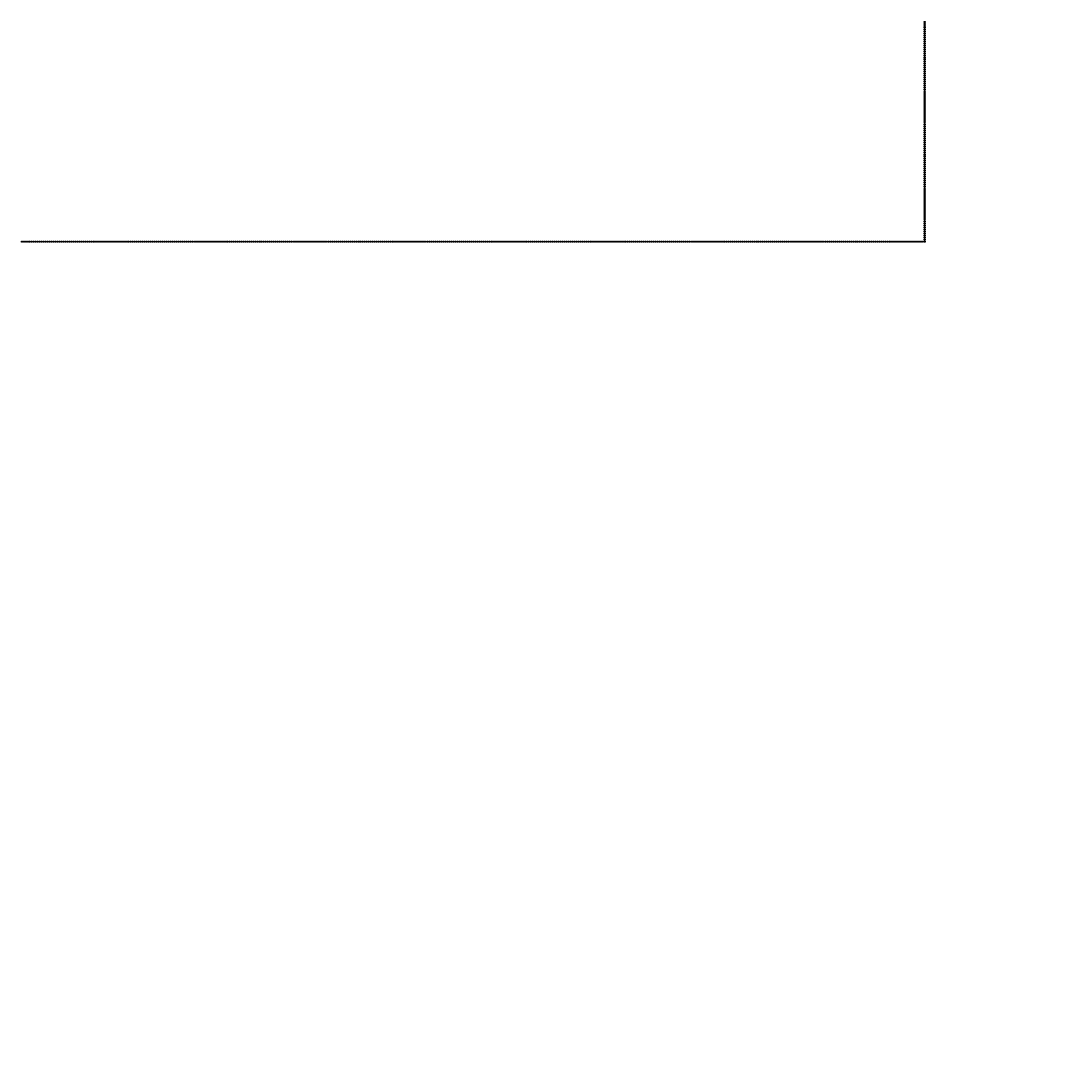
# Model space of a CAD drawing. Header units: inches. Extents: x 734146 to 834146, y 204695 to 304695.
# Drawn here: x 745616 to 748783, y 252955 to 256084 of the extents above; entities that cross this region are included whole.
import ezdxf

# ---------------------------------------------------------------- set-up
doc = ezdxf.new("R2010")
doc.units = ezdxf.units.IN
doc.header["$MEASUREMENT"] = 0

msp = doc.modelspace()

# ---------------------------------------------------------------- linework, layer by layer
for points in [[(748356.8, 256082.1), (748356.8, 256079.1), (748353.8, 256079.1), (748353.8, 256082.1)], [(748356.8, 256076.1), (748356.8, 256073.1), (748353.8, 256073.1), (748353.8, 256076.1)], [(748356.8, 256070.1), (748356.8, 256067.1), (748353.8, 256067.1), (748353.8, 256070.1)], [(748356.8, 256064.1), (748356.8, 256061.1), (748353.8, 256061.1), (748353.8, 256064.1)], [(748356.8, 256058.1), (748356.8, 256055.1), (748353.8, 256055.1), (748353.8, 256058.1)], [(748356.8, 256052.1), (748356.8, 256049.1), (748353.8, 256049.1), (748353.8, 256052.1)], [(748356.8, 256046.1), (748356.8, 256043.1), (748353.8, 256043.1), (748353.8, 256046.1)], [(748356.8, 256040.1), (748356.8, 256037.1), (748353.8, 256037.1), (748353.8, 256040.1)], [(748356.8, 256034.1), (748356.8, 256031.1), (748353.8, 256031.1), (748353.8, 256034.1)], [(748356.8, 256028.1), (748356.8, 256025.1), (748353.8, 256025.1), (748353.8, 256028.1)], [(748356.8, 256022.1), (748356.8, 256019.1), (748353.8, 256019.1), (748353.8, 256022.1)], [(748356.8, 256016.1), (748356.8, 256013.1), (748353.8, 256013.1), (748353.8, 256016.1)], [(748356.8, 256010.1), (748356.8, 256007.1), (748353.8, 256007.1), (748353.8, 256010.1)], [(748356.8, 256004.1), (748356.8, 256001.1), (748353.8, 256001.1), (748353.8, 256004.1)], [(748356.8, 255998.1), (748356.8, 255995.1), (748353.8, 255995.1), (748353.8, 255998.1)], [(748356.8, 255992.1), (748356.8, 255989.1), (748353.8, 255989.1), (748353.8, 255992.1)], [(748356.8, 255986.1), (748356.8, 255983.1), (748353.8, 255983.1), (748353.8, 255986.1)], [(748356.8, 255980.1), (748356.8, 255977.1), (748353.8, 255977.1), (748353.8, 255980.1)], [(748356.8, 255974.1), (748356.8, 255971.1), (748353.8, 255971.1), (748353.8, 255974.1)], [(748356.8, 255968.1), (748356.8, 255965.1), (748353.8, 255965.1), (748353.8, 255968.1)], [(748356.8, 255962.1), (748356.8, 255959.1), (748353.8, 255959.1), (748353.8, 255962.1)], [(748356.8, 255956.1), (748356.8, 255953.1), (748353.8, 255953.1), (748353.8, 255956.1)], [(748356.8, 255950.1), (748356.8, 255947.1), (748353.8, 255947.1), (748353.8, 255950.1)], [(748356.8, 255944.1), (748356.8, 255941.1), (748353.8, 255941.1), (748353.8, 255944.1)], [(748356.8, 255938.1), (748356.8, 255935.1), (748353.8, 255935.1), (748353.8, 255938.1)], [(748356.8, 255932.1), (748356.8, 255929.1), (748353.8, 255929.1), (748353.8, 255932.1)], [(748356.8, 255926.1), (748356.8, 255923.1), (748353.8, 255923.1), (748353.8, 255926.1)], [(748356.8, 255920.1), (748356.8, 255917.1), (748353.8, 255917.1), (748353.8, 255920.1)], [(748356.8, 255914.1), (748356.8, 255911.1), (748353.8, 255911.1), (748353.8, 255914.1)], [(748356.8, 255908.1), (748356.8, 255905.1), (748353.8, 255905.1), (748353.8, 255908.1)], [(748356.8, 255902.1), (748356.8, 255899.1), (748353.8, 255899.1), (748353.8, 255902.1)], [(748356.8, 255896.1), (748356.8, 255893.1), (748353.8, 255893.1), (748353.8, 255896.1)], [(748356.8, 255890.1), (748356.8, 255887.1), (748353.8, 255887.1), (748353.8, 255890.1)], [(748356.8, 255884.1), (748356.8, 255881.1), (748353.8, 255881.1), (748353.8, 255884.1)], [(748356.8, 255878.1), (748356.8, 255875.1), (748353.8, 255875.1), (748353.8, 255878.1)], [(748356.8, 255872.1), (748356.8, 255869.1), (748353.8, 255869.1), (748353.8, 255872.1)], [(748356.8, 255866.1), (748356.8, 255863.1), (748353.8, 255863.1), (748353.8, 255866.1)], [(748356.8, 255860.1), (748356.8, 255857.1), (748353.8, 255857.1), (748353.8, 255860.1)], [(748356.8, 255854.1), (748356.8, 255851.1), (748353.8, 255851.1), (748353.8, 255854.1)], [(748356.8, 255848.1), (748356.8, 255845.1), (748353.8, 255845.1), (748353.8, 255848.1)], [(748356.8, 255842.1), (748356.8, 255839.1), (748353.8, 255839.1), (748353.8, 255842.1)], [(748356.8, 255836.1), (748356.8, 255833.1), (748353.8, 255833.1), (748353.8, 255836.1)], [(748356.8, 255830.1), (748356.8, 255827.1), (748353.8, 255827.1), (748353.8, 255830.1)], [(748356.8, 255824.1), (748356.8, 255821.1), (748353.8, 255821.1), (748353.8, 255824.1)], [(748356.8, 255818.1), (748356.8, 255815.1), (748353.8, 255815.1), (748353.8, 255818.1)], [(748356.8, 255812.1), (748356.8, 255809.1), (748353.8, 255809.1), (748353.8, 255812.1)], [(748356.8, 255806.1), (748356.8, 255803.1), (748353.8, 255803.1), (748353.8, 255806.1)], [(748356.8, 255800.1), (748356.8, 255797.1), (748353.8, 255797.1), (748353.8, 255800.1)], [(748356.8, 255794.1), (748356.8, 255791.1), (748353.8, 255791.1), (748353.8, 255794.1)], [(748356.8, 255788.1), (748356.8, 255785.1), (748353.8, 255785.1), (748353.8, 255788.1)], [(748356.8, 255782.1), (748356.8, 255779.1), (748353.8, 255779.1), (748353.8, 255782.1)], [(748356.8, 255776.1), (748356.8, 255773.1), (748353.8, 255773.1), (748353.8, 255776.1)], [(748356.8, 255770.1), (748356.8, 255767.1), (748353.8, 255767.1), (748353.8, 255770.1)], [(748356.8, 255764.1), (748356.8, 255761.1), (748353.8, 255761.1), (748353.8, 255764.1)], [(748356.8, 255758.1), (748356.8, 255755.1), (748353.8, 255755.1), (748353.8, 255758.1)], [(748356.8, 255752.1), (748356.8, 255749.1), (748353.8, 255749.1), (748353.8, 255752.1)], [(748356.8, 255746.1), (748356.8, 255743.1), (748353.8, 255743.1), (748353.8, 255746.1)], [(748356.8, 255740.1), (748356.8, 255737.1), (748353.8, 255737.1), (748353.8, 255740.1)], [(748356.8, 255734.1), (748356.8, 255731.1), (748353.8, 255731.1), (748353.8, 255734.1)], [(748356.8, 255728.1), (748356.8, 255725.1), (748353.8, 255725.1), (748353.8, 255728.1)], [(748356.8, 255722.1), (748356.8, 255719.1), (748353.8, 255719.1), (748353.8, 255722.1)], [(748356.8, 255716.1), (748356.8, 255713.1), (748353.8, 255713.1), (748353.8, 255716.1)], [(748356.8, 255710.1), (748356.8, 255707.1), (748353.8, 255707.1), (748353.8, 255710.1)], [(748356.8, 255704.1), (748356.8, 255701.1), (748353.8, 255701.1), (748353.8, 255704.1)], [(748356.8, 255698.1), (748356.8, 255695.1), (748353.8, 255695.1), (748353.8, 255698.1)], [(748356.8, 255692.1), (748356.8, 255689.1), (748353.8, 255689.1), (748353.8, 255692.1)], [(748356.8, 255686.1), (748356.8, 255683.1), (748353.8, 255683.1), (748353.8, 255686.1)], [(748356.8, 255680.1), (748356.8, 255677.1), (748353.8, 255677.1), (748353.8, 255680.1)], [(748356.8, 255674.1), (748356.8, 255671.1), (748353.8, 255671.1), (748353.8, 255674.1)], [(748356.8, 255668.1), (748356.8, 255665.1), (748353.8, 255665.1), (748353.8, 255668.1)], [(748356.8, 255662.1), (748356.8, 255659.1), (748353.8, 255659.1), (748353.8, 255662.1)], [(748356.8, 255656.1), (748356.8, 255653.1), (748353.8, 255653.1), (748353.8, 255656.1)], [(748356.8, 255650.1), (748356.8, 255647.1), (748353.8, 255647.1), (748353.8, 255650.1)], [(748356.8, 255644.1), (748356.8, 255641.1), (748353.8, 255641.1), (748353.8, 255644.1)], [(748356.8, 255638.1), (748356.8, 255635.1), (748353.8, 255635.1), (748353.8, 255638.1)], [(748356.8, 255632.1), (748356.8, 255629.1), (748353.8, 255629.1), (748353.8, 255632.1)], [(748356.8, 255626.1), (748356.8, 255623.1), (748353.8, 255623.1), (748353.8, 255626.1)], [(748356.8, 255620.1), (748356.8, 255617.1), (748353.8, 255617.1), (748353.8, 255620.1)], [(748356.8, 255614.1), (748356.8, 255611.1), (748353.8, 255611.1), (748353.8, 255614.1)], [(748356.8, 255608.1), (748356.8, 255605.1), (748353.8, 255605.1), (748353.8, 255608.1)], [(748356.8, 255602.1), (748356.8, 255599.1), (748353.8, 255599.1), (748353.8, 255602.1)], [(748356.8, 255596.1), (748356.8, 255593.1), (748353.8, 255593.1), (748353.8, 255596.1)], [(748356.8, 255590.1), (748356.8, 255587.1), (748353.8, 255587.1), (748353.8, 255590.1)], [(748356.8, 255584.1), (748356.8, 255581.1), (748353.8, 255581.1), (748353.8, 255584.1)], [(748356.8, 255578.1), (748356.8, 255575.1), (748353.8, 255575.1), (748353.8, 255578.1)], [(748356.8, 255572.1), (748356.8, 255569.1), (748353.8, 255569.1), (748353.8, 255572.1)], [(748356.8, 255566.1), (748356.8, 255563.1), (748353.8, 255563.1), (748353.8, 255566.1)], [(748356.8, 255560.1), (748356.8, 255557.1), (748353.8, 255557.1), (748353.8, 255560.1)], [(748356.8, 255554.1), (748356.8, 255551.1), (748353.8, 255551.1), (748353.8, 255554.1)], [(748356.8, 255548.1), (748356.8, 255545.1), (748353.8, 255545.1), (748353.8, 255548.1)], [(748356.8, 255542.1), (748356.8, 255539.1), (748353.8, 255539.1), (748353.8, 255542.1)], [(748356.8, 255536.1), (748356.8, 255533.1), (748353.8, 255533.1), (748353.8, 255536.1)], [(748356.8, 255530.1), (748356.8, 255527.1), (748353.8, 255527.1), (748353.8, 255530.1)], [(748356.8, 255524.1), (748356.8, 255521.1), (748353.8, 255521.1), (748353.8, 255524.1)], [(748356.8, 255518.1), (748356.8, 255515.1), (748353.8, 255515.1), (748353.8, 255518.1)], [(748356.8, 255512.1), (748356.8, 255509.1), (748353.8, 255509.1), (748353.8, 255512.1)], [(748356.8, 255506.1), (748356.8, 255503.1), (748353.8, 255503.1), (748353.8, 255506.1)], [(748356.8, 255500.1), (748356.8, 255497.1), (748353.8, 255497.1), (748353.8, 255500.1)], [(748356.8, 255494.1), (748356.8, 255491.1), (748353.8, 255491.1), (748353.8, 255494.1)], [(748356.8, 255488.1), (748356.8, 255485.1), (748353.8, 255485.1), (748353.8, 255488.1)], [(748356.8, 255482.1), (748356.8, 255479.1), (748353.8, 255479.1), (748353.8, 255482.1)], [(748356.8, 255476.1), (748356.8, 255473.1), (748353.8, 255473.1), (748353.8, 255476.1)], [(748356.8, 255470.1), (748356.8, 255467.1), (748353.8, 255467.1), (748353.8, 255470.1)], [(748356.8, 255464.1), (748356.8, 255461.1), (748353.8, 255461.1), (748353.8, 255464.1)], [(748356.8, 255458.1), (748356.8, 255455.1), (748353.8, 255455.1), (748353.8, 255458.1)], [(748356.8, 255452.1), (748356.8, 255449.1), (748353.8, 255449.1), (748353.8, 255452.1)], [(748356.8, 255446.1), (748356.8, 255443.1), (748353.8, 255443.1), (748353.8, 255446.1)], [(748356.8, 255440.1), (748356.8, 255437.1), (748353.8, 255437.1), (748353.8, 255440.1)], [(748356.8, 255434.1), (748356.8, 255431.1), (748353.8, 255431.1), (748353.8, 255434.1)], [(745620.8, 255416.1), (745620.8, 255413.1), (745617.8, 255413.1), (745617.8, 255416.1)], [(745626.8, 255416.1), (745626.8, 255413.1), (745623.8, 255413.1), (745623.8, 255416.1)], [(745632.8, 255416.1), (745632.8, 255413.1), (745629.8, 255413.1), (745629.8, 255416.1)], [(745638.8, 255416.1), (745638.8, 255413.1), (745635.8, 255413.1), (745635.8, 255416.1)], [(745644.8, 255416.1), (745644.8, 255413.1), (745641.8, 255413.1), (745641.8, 255416.1)], [(745650.8, 255416.1), (745650.8, 255413.1), (745647.8, 255413.1), (745647.8, 255416.1)], [(745656.8, 255416.1), (745656.8, 255413.1), (745653.8, 255413.1), (745653.8, 255416.1)], [(745662.8, 255416.1), (745662.8, 255413.1), (745659.8, 255413.1), (745659.8, 255416.1)], [(745668.8, 255416.1), (745668.8, 255413.1), (745665.8, 255413.1), (745665.8, 255416.1)], [(745674.8, 255416.1), (745674.8, 255413.1), (745671.8, 255413.1), (745671.8, 255416.1)], [(745680.8, 255416.1), (745680.8, 255413.1), (745677.8, 255413.1), (745677.8, 255416.1)], [(745686.8, 255416.1), (745686.8, 255413.1), (745683.8, 255413.1), (745683.8, 255416.1)], [(745692.8, 255416.1), (745692.8, 255413.1), (745689.8, 255413.1), (745689.8, 255416.1)], [(745698.8, 255416.1), (745698.8, 255413.1), (745695.8, 255413.1), (745695.8, 255416.1)], [(745704.8, 255416.1), (745704.8, 255413.1), (745701.8, 255413.1), (745701.8, 255416.1)], [(745710.8, 255416.1), (745710.8, 255413.1), (745707.8, 255413.1), (745707.8, 255416.1)], [(745716.8, 255416.1), (745716.8, 255413.1), (745713.8, 255413.1), (745713.8, 255416.1)], [(745722.8, 255416.1), (745722.8, 255413.1), (745719.8, 255413.1), (745719.8, 255416.1)], [(745728.8, 255416.1), (745728.8, 255413.1), (745725.8, 255413.1), (745725.8, 255416.1)], [(745734.8, 255416.1), (745734.8, 255413.1), (745731.8, 255413.1), (745731.8, 255416.1)], [(745740.8, 255416.1), (745740.8, 255413.1), (745737.8, 255413.1), (745737.8, 255416.1)], [(745746.8, 255416.1), (745746.8, 255413.1), (745743.8, 255413.1), (745743.8, 255416.1)], [(745752.8, 255416.1), (745752.8, 255413.1), (745749.8, 255413.1), (745749.8, 255416.1)], [(745758.8, 255416.1), (745758.8, 255413.1), (745755.8, 255413.1), (745755.8, 255416.1)], [(745764.8, 255416.1), (745764.8, 255413.1), (745761.8, 255413.1), (745761.8, 255416.1)], [(745770.8, 255416.1), (745770.8, 255413.1), (745767.8, 255413.1), (745767.8, 255416.1)], [(745776.8, 255416.1), (745776.8, 255413.1), (745773.8, 255413.1), (745773.8, 255416.1)], [(745782.8, 255416.1), (745782.8, 255413.1), (745779.8, 255413.1), (745779.8, 255416.1)], [(745788.8, 255416.1), (745788.8, 255413.1), (745785.8, 255413.1), (745785.8, 255416.1)], [(745794.8, 255416.1), (745794.8, 255413.1), (745791.8, 255413.1), (745791.8, 255416.1)], [(745800.8, 255416.1), (745800.8, 255413.1), (745797.8, 255413.1), (745797.8, 255416.1)], [(745806.8, 255416.1), (745806.8, 255413.1), (745803.8, 255413.1), (745803.8, 255416.1)], [(745812.8, 255416.1), (745812.8, 255413.1), (745809.8, 255413.1), (745809.8, 255416.1)], [(745818.8, 255416.1), (745818.8, 255413.1), (745815.8, 255413.1), (745815.8, 255416.1)], [(745824.8, 255416.1), (745824.8, 255413.1), (745821.8, 255413.1), (745821.8, 255416.1)], [(745830.8, 255416.1), (745830.8, 255413.1), (745827.8, 255413.1), (745827.8, 255416.1)], [(745836.8, 255416.1), (745836.8, 255413.1), (745833.8, 255413.1), (745833.8, 255416.1)], [(745842.8, 255416.1), (745842.8, 255413.1), (745839.8, 255413.1), (745839.8, 255416.1)], [(745848.8, 255416.1), (745848.8, 255413.1), (745845.8, 255413.1), (745845.8, 255416.1)], [(745854.8, 255416.1), (745854.8, 255413.1), (745851.8, 255413.1), (745851.8, 255416.1)], [(745860.8, 255416.1), (745860.8, 255413.1), (745857.8, 255413.1), (745857.8, 255416.1)], [(745866.8, 255416.1), (745866.8, 255413.1), (745863.8, 255413.1), (745863.8, 255416.1)], [(745872.8, 255416.1), (745872.8, 255413.1), (745869.8, 255413.1), (745869.8, 255416.1)], [(745878.8, 255416.1), (745878.8, 255413.1), (745875.8, 255413.1), (745875.8, 255416.1)], [(745884.8, 255416.1), (745884.8, 255413.1), (745881.8, 255413.1), (745881.8, 255416.1)], [(745890.8, 255416.1), (745890.8, 255413.1), (745887.8, 255413.1), (745887.8, 255416.1)], [(745896.8, 255416.1), (745896.8, 255413.1), (745893.8, 255413.1), (745893.8, 255416.1)], [(745902.8, 255416.1), (745902.8, 255413.1), (745899.8, 255413.1), (745899.8, 255416.1)], [(745908.8, 255416.1), (745908.8, 255413.1), (745905.8, 255413.1), (745905.8, 255416.1)], [(745914.8, 255416.1), (745914.8, 255413.1), (745911.8, 255413.1), (745911.8, 255416.1)], [(745920.8, 255416.1), (745920.8, 255413.1), (745917.8, 255413.1), (745917.8, 255416.1)], [(745926.8, 255416.1), (745926.8, 255413.1), (745923.8, 255413.1), (745923.8, 255416.1)], [(745932.8, 255416.1), (745932.8, 255413.1), (745929.8, 255413.1), (745929.8, 255416.1)], [(745938.8, 255416.1), (745938.8, 255413.1), (745935.8, 255413.1), (745935.8, 255416.1)], [(745944.8, 255416.1), (745944.8, 255413.1), (745941.8, 255413.1), (745941.8, 255416.1)], [(745950.8, 255416.1), (745950.8, 255413.1), (745947.8, 255413.1), (745947.8, 255416.1)], [(745956.8, 255416.1), (745956.8, 255413.1), (745953.8, 255413.1), (745953.8, 255416.1)], [(745962.8, 255416.1), (745962.8, 255413.1), (745959.8, 255413.1), (745959.8, 255416.1)], [(745968.8, 255416.1), (745968.8, 255413.1), (745965.8, 255413.1), (745965.8, 255416.1)], [(745974.8, 255416.1), (745974.8, 255413.1), (745971.8, 255413.1), (745971.8, 255416.1)], [(745980.8, 255416.1), (745980.8, 255413.1), (745977.8, 255413.1), (745977.8, 255416.1)], [(745986.8, 255416.1), (745986.8, 255413.1), (745983.8, 255413.1), (745983.8, 255416.1)], [(745992.8, 255416.1), (745992.8, 255413.1), (745989.8, 255413.1), (745989.8, 255416.1)], [(745998.8, 255416.1), (745998.8, 255413.1), (745995.8, 255413.1), (745995.8, 255416.1)], [(746004.8, 255416.1), (746004.8, 255413.1), (746001.8, 255413.1), (746001.8, 255416.1)], [(746010.8, 255416.1), (746010.8, 255413.1), (746007.8, 255413.1), (746007.8, 255416.1)], [(746016.8, 255416.1), (746016.8, 255413.1), (746013.8, 255413.1), (746013.8, 255416.1)], [(746022.8, 255416.1), (746022.8, 255413.1), (746019.8, 255413.1), (746019.8, 255416.1)], [(746028.8, 255416.1), (746028.8, 255413.1), (746025.8, 255413.1), (746025.8, 255416.1)], [(746034.8, 255416.1), (746034.8, 255413.1), (746031.8, 255413.1), (746031.8, 255416.1)], [(746040.8, 255416.1), (746040.8, 255413.1), (746037.8, 255413.1), (746037.8, 255416.1)], [(746046.8, 255416.1), (746046.8, 255413.1), (746043.8, 255413.1), (746043.8, 255416.1)], [(746052.8, 255416.1), (746052.8, 255413.1), (746049.8, 255413.1), (746049.8, 255416.1)], [(746058.8, 255416.1), (746058.8, 255413.1), (746055.8, 255413.1), (746055.8, 255416.1)], [(746064.8, 255416.1), (746064.8, 255413.1), (746061.8, 255413.1), (746061.8, 255416.1)], [(746070.8, 255416.1), (746070.8, 255413.1), (746067.8, 255413.1), (746067.8, 255416.1)], [(746076.8, 255416.1), (746076.8, 255413.1), (746073.8, 255413.1), (746073.8, 255416.1)], [(746082.8, 255416.1), (746082.8, 255413.1), (746079.8, 255413.1), (746079.8, 255416.1)], [(746088.8, 255416.1), (746088.8, 255413.1), (746085.8, 255413.1), (746085.8, 255416.1)], [(746094.8, 255416.1), (746094.8, 255413.1), (746091.8, 255413.1), (746091.8, 255416.1)], [(746100.8, 255416.1), (746100.8, 255413.1), (746097.8, 255413.1), (746097.8, 255416.1)], [(746106.8, 255416.1), (746106.8, 255413.1), (746103.8, 255413.1), (746103.8, 255416.1)], [(746112.8, 255416.1), (746112.8, 255413.1), (746109.8, 255413.1), (746109.8, 255416.1)], [(746118.8, 255416.1), (746118.8, 255413.1), (746115.8, 255413.1), (746115.8, 255416.1)], [(746124.8, 255416.1), (746124.8, 255413.1), (746121.8, 255413.1), (746121.8, 255416.1)], [(746130.8, 255416.1), (746130.8, 255413.1), (746127.8, 255413.1), (746127.8, 255416.1)], [(746136.8, 255416.1), (746136.8, 255413.1), (746133.8, 255413.1), (746133.8, 255416.1)], [(746142.8, 255416.1), (746142.8, 255413.1), (746139.8, 255413.1), (746139.8, 255416.1)], [(746148.8, 255416.1), (746148.8, 255413.1), (746145.8, 255413.1), (746145.8, 255416.1)], [(746154.8, 255416.1), (746154.8, 255413.1), (746151.8, 255413.1), (746151.8, 255416.1)], [(746160.8, 255416.1), (746160.8, 255413.1), (746157.8, 255413.1), (746157.8, 255416.1)], [(746166.8, 255416.1), (746166.8, 255413.1), (746163.8, 255413.1), (746163.8, 255416.1)], [(746172.8, 255416.1), (746172.8, 255413.1), (746169.8, 255413.1), (746169.8, 255416.1)], [(746178.8, 255416.1), (746178.8, 255413.1), (746175.8, 255413.1), (746175.8, 255416.1)], [(746184.8, 255416.1), (746184.8, 255413.1), (746181.8, 255413.1), (746181.8, 255416.1)], [(746190.8, 255416.1), (746190.8, 255413.1), (746187.8, 255413.1), (746187.8, 255416.1)], [(746196.8, 255416.1), (746196.8, 255413.1), (746193.8, 255413.1), (746193.8, 255416.1)], [(746202.8, 255416.1), (746202.8, 255413.1), (746199.8, 255413.1), (746199.8, 255416.1)], [(746208.8, 255416.1), (746208.8, 255413.1), (746205.8, 255413.1), (746205.8, 255416.1)], [(746214.8, 255416.1), (746214.8, 255413.1), (746211.8, 255413.1), (746211.8, 255416.1)], [(746220.8, 255416.1), (746220.8, 255413.1), (746217.8, 255413.1), (746217.8, 255416.1)], [(746226.8, 255416.1), (746226.8, 255413.1), (746223.8, 255413.1), (746223.8, 255416.1)], [(746232.8, 255416.1), (746232.8, 255413.1), (746229.8, 255413.1), (746229.8, 255416.1)], [(746238.8, 255416.1), (746238.8, 255413.1), (746235.8, 255413.1), (746235.8, 255416.1)], [(746244.8, 255416.1), (746244.8, 255413.1), (746241.8, 255413.1), (746241.8, 255416.1)], [(746250.8, 255416.1), (746250.8, 255413.1), (746247.8, 255413.1), (746247.8, 255416.1)], [(746256.8, 255416.1), (746256.8, 255413.1), (746253.8, 255413.1), (746253.8, 255416.1)], [(746262.8, 255416.1), (746262.8, 255413.1), (746259.8, 255413.1), (746259.8, 255416.1)], [(746268.8, 255416.1), (746268.8, 255413.1), (746265.8, 255413.1), (746265.8, 255416.1)], [(746274.8, 255416.1), (746274.8, 255413.1), (746271.8, 255413.1), (746271.8, 255416.1)], [(746280.8, 255416.1), (746280.8, 255413.1), (746277.8, 255413.1), (746277.8, 255416.1)], [(746286.8, 255416.1), (746286.8, 255413.1), (746283.8, 255413.1), (746283.8, 255416.1)], [(746292.8, 255416.1), (746292.8, 255413.1), (746289.8, 255413.1), (746289.8, 255416.1)], [(746298.8, 255416.1), (746298.8, 255413.1), (746295.8, 255413.1), (746295.8, 255416.1)], [(746304.8, 255416.1), (746304.8, 255413.1), (746301.8, 255413.1), (746301.8, 255416.1)], [(746310.8, 255416.1), (746310.8, 255413.1), (746307.8, 255413.1), (746307.8, 255416.1)], [(746316.8, 255416.1), (746316.8, 255413.1), (746313.8, 255413.1), (746313.8, 255416.1)], [(746322.8, 255416.1), (746322.8, 255413.1), (746319.8, 255413.1), (746319.8, 255416.1)], [(746328.8, 255416.1), (746328.8, 255413.1), (746325.8, 255413.1), (746325.8, 255416.1)], [(746334.8, 255416.1), (746334.8, 255413.1), (746331.8, 255413.1), (746331.8, 255416.1)], [(746340.8, 255416.1), (746340.8, 255413.1), (746337.8, 255413.1), (746337.8, 255416.1)], [(746346.8, 255416.1), (746346.8, 255413.1), (746343.8, 255413.1), (746343.8, 255416.1)], [(746352.8, 255416.1), (746352.8, 255413.1), (746349.8, 255413.1), (746349.8, 255416.1)], [(746358.8, 255416.1), (746358.8, 255413.1), (746355.8, 255413.1), (746355.8, 255416.1)], [(746364.8, 255416.1), (746364.8, 255413.1), (746361.8, 255413.1), (746361.8, 255416.1)], [(746370.8, 255416.1), (746370.8, 255413.1), (746367.8, 255413.1), (746367.8, 255416.1)], [(746376.8, 255416.1), (746376.8, 255413.1), (746373.8, 255413.1), (746373.8, 255416.1)], [(746382.8, 255416.1), (746382.8, 255413.1), (746379.8, 255413.1), (746379.8, 255416.1)], [(746388.8, 255416.1), (746388.8, 255413.1), (746385.8, 255413.1), (746385.8, 255416.1)], [(746394.8, 255416.1), (746394.8, 255413.1), (746391.8, 255413.1), (746391.8, 255416.1)], [(746400.8, 255416.1), (746400.8, 255413.1), (746397.8, 255413.1), (746397.8, 255416.1)], [(746406.8, 255416.1), (746406.8, 255413.1), (746403.8, 255413.1), (746403.8, 255416.1)], [(746412.8, 255416.1), (746412.8, 255413.1), (746409.8, 255413.1), (746409.8, 255416.1)], [(746418.8, 255416.1), (746418.8, 255413.1), (746415.8, 255413.1), (746415.8, 255416.1)], [(746424.8, 255416.1), (746424.8, 255413.1), (746421.8, 255413.1), (746421.8, 255416.1)], [(746430.8, 255416.1), (746430.8, 255413.1), (746427.8, 255413.1), (746427.8, 255416.1)], [(746436.8, 255416.1), (746436.8, 255413.1), (746433.8, 255413.1), (746433.8, 255416.1)], [(746442.8, 255416.1), (746442.8, 255413.1), (746439.8, 255413.1), (746439.8, 255416.1)], [(746448.8, 255416.1), (746448.8, 255413.1), (746445.8, 255413.1), (746445.8, 255416.1)], [(746454.8, 255416.1), (746454.8, 255413.1), (746451.8, 255413.1), (746451.8, 255416.1)], [(746460.8, 255416.1), (746460.8, 255413.1), (746457.8, 255413.1), (746457.8, 255416.1)], [(746466.8, 255416.1), (746466.8, 255413.1), (746463.8, 255413.1), (746463.8, 255416.1)], [(746472.8, 255416.1), (746472.8, 255413.1), (746469.8, 255413.1), (746469.8, 255416.1)], [(746478.8, 255416.1), (746478.8, 255413.1), (746475.8, 255413.1), (746475.8, 255416.1)], [(746484.8, 255416.1), (746484.8, 255413.1), (746481.8, 255413.1), (746481.8, 255416.1)], [(746490.8, 255416.1), (746490.8, 255413.1), (746487.8, 255413.1), (746487.8, 255416.1)], [(746496.8, 255416.1), (746496.8, 255413.1), (746493.8, 255413.1), (746493.8, 255416.1)], [(746502.8, 255416.1), (746502.8, 255413.1), (746499.8, 255413.1), (746499.8, 255416.1)], [(746508.8, 255416.1), (746508.8, 255413.1), (746505.8, 255413.1), (746505.8, 255416.1)], [(746514.8, 255416.1), (746514.8, 255413.1), (746511.8, 255413.1), (746511.8, 255416.1)], [(746520.8, 255416.1), (746520.8, 255413.1), (746517.8, 255413.1), (746517.8, 255416.1)], [(746526.8, 255416.1), (746526.8, 255413.1), (746523.8, 255413.1), (746523.8, 255416.1)], [(746532.8, 255416.1), (746532.8, 255413.1), (746529.8, 255413.1), (746529.8, 255416.1)], [(746538.8, 255416.1), (746538.8, 255413.1), (746535.8, 255413.1), (746535.8, 255416.1)], [(746544.8, 255416.1), (746544.8, 255413.1), (746541.8, 255413.1), (746541.8, 255416.1)], [(746550.8, 255416.1), (746550.8, 255413.1), (746547.8, 255413.1), (746547.8, 255416.1)], [(746556.8, 255416.1), (746556.8, 255413.1), (746553.8, 255413.1), (746553.8, 255416.1)], [(746562.8, 255416.1), (746562.8, 255413.1), (746559.8, 255413.1), (746559.8, 255416.1)], [(746568.8, 255416.1), (746568.8, 255413.1), (746565.8, 255413.1), (746565.8, 255416.1)], [(746574.8, 255416.1), (746574.8, 255413.1), (746571.8, 255413.1), (746571.8, 255416.1)], [(746580.8, 255416.1), (746580.8, 255413.1), (746577.8, 255413.1), (746577.8, 255416.1)], [(746586.8, 255416.1), (746586.8, 255413.1), (746583.8, 255413.1), (746583.8, 255416.1)], [(746592.8, 255416.1), (746592.8, 255413.1), (746589.8, 255413.1), (746589.8, 255416.1)], [(746598.8, 255416.1), (746598.8, 255413.1), (746595.8, 255413.1), (746595.8, 255416.1)], [(746604.8, 255416.1), (746604.8, 255413.1), (746601.8, 255413.1), (746601.8, 255416.1)], [(746610.8, 255416.1), (746610.8, 255413.1), (746607.8, 255413.1), (746607.8, 255416.1)], [(746616.8, 255416.1), (746616.8, 255413.1), (746613.8, 255413.1), (746613.8, 255416.1)], [(746622.8, 255416.1), (746622.8, 255413.1), (746619.8, 255413.1), (746619.8, 255416.1)], [(746628.8, 255416.1), (746628.8, 255413.1), (746625.8, 255413.1), (746625.8, 255416.1)], [(746634.8, 255416.1), (746634.8, 255413.1), (746631.8, 255413.1), (746631.8, 255416.1)], [(746640.8, 255416.1), (746640.8, 255413.1), (746637.8, 255413.1), (746637.8, 255416.1)], [(746646.8, 255416.1), (746646.8, 255413.1), (746643.8, 255413.1), (746643.8, 255416.1)], [(746652.8, 255416.1), (746652.8, 255413.1), (746649.8, 255413.1), (746649.8, 255416.1)], [(746658.8, 255416.1), (746658.8, 255413.1), (746655.8, 255413.1), (746655.8, 255416.1)], [(746664.8, 255416.1), (746664.8, 255413.1), (746661.8, 255413.1), (746661.8, 255416.1)], [(746670.8, 255416.1), (746670.8, 255413.1), (746667.8, 255413.1), (746667.8, 255416.1)], [(746676.8, 255416.1), (746676.8, 255413.1), (746673.8, 255413.1), (746673.8, 255416.1)], [(746682.8, 255416.1), (746682.8, 255413.1), (746679.8, 255413.1), (746679.8, 255416.1)], [(746688.8, 255416.1), (746688.8, 255413.1), (746685.8, 255413.1), (746685.8, 255416.1)], [(746694.8, 255416.1), (746694.8, 255413.1), (746691.8, 255413.1), (746691.8, 255416.1)], [(746700.8, 255416.1), (746700.8, 255413.1), (746697.8, 255413.1), (746697.8, 255416.1)], [(746706.8, 255416.1), (746706.8, 255413.1), (746703.8, 255413.1), (746703.8, 255416.1)], [(746712.8, 255416.1), (746712.8, 255413.1), (746709.8, 255413.1), (746709.8, 255416.1)], [(746718.8, 255416.1), (746718.8, 255413.1), (746715.8, 255413.1), (746715.8, 255416.1)], [(746724.8, 255416.1), (746724.8, 255413.1), (746721.8, 255413.1), (746721.8, 255416.1)], [(746730.8, 255416.1), (746730.8, 255413.1), (746727.8, 255413.1), (746727.8, 255416.1)], [(746736.8, 255416.1), (746736.8, 255413.1), (746733.8, 255413.1), (746733.8, 255416.1)], [(746742.8, 255416.1), (746742.8, 255413.1), (746739.8, 255413.1), (746739.8, 255416.1)], [(746748.8, 255416.1), (746748.8, 255413.1), (746745.8, 255413.1), (746745.8, 255416.1)], [(746754.8, 255416.1), (746754.8, 255413.1), (746751.8, 255413.1), (746751.8, 255416.1)], [(746760.8, 255416.1), (746760.8, 255413.1), (746757.8, 255413.1), (746757.8, 255416.1)], [(746766.8, 255416.1), (746766.8, 255413.1), (746763.8, 255413.1), (746763.8, 255416.1)], [(746772.8, 255416.1), (746772.8, 255413.1), (746769.8, 255413.1), (746769.8, 255416.1)], [(746778.8, 255416.1), (746778.8, 255413.1), (746775.8, 255413.1), (746775.8, 255416.1)], [(746784.8, 255416.1), (746784.8, 255413.1), (746781.8, 255413.1), (746781.8, 255416.1)], [(746790.8, 255416.1), (746790.8, 255413.1), (746787.8, 255413.1), (746787.8, 255416.1)], [(746796.8, 255416.1), (746796.8, 255413.1), (746793.8, 255413.1), (746793.8, 255416.1)], [(746802.8, 255416.1), (746802.8, 255413.1), (746799.8, 255413.1), (746799.8, 255416.1)], [(746808.8, 255416.1), (746808.8, 255413.1), (746805.8, 255413.1), (746805.8, 255416.1)], [(746814.8, 255416.1), (746814.8, 255413.1), (746811.8, 255413.1), (746811.8, 255416.1)], [(746820.8, 255416.1), (746820.8, 255413.1), (746817.8, 255413.1), (746817.8, 255416.1)], [(746826.8, 255416.1), (746826.8, 255413.1), (746823.8, 255413.1), (746823.8, 255416.1)], [(746832.8, 255416.1), (746832.8, 255413.1), (746829.8, 255413.1), (746829.8, 255416.1)], [(746838.8, 255416.1), (746838.8, 255413.1), (746835.8, 255413.1), (746835.8, 255416.1)], [(746844.8, 255416.1), (746844.8, 255413.1), (746841.8, 255413.1), (746841.8, 255416.1)], [(746850.8, 255416.1), (746850.8, 255413.1), (746847.8, 255413.1), (746847.8, 255416.1)], [(746856.8, 255416.1), (746856.8, 255413.1), (746853.8, 255413.1), (746853.8, 255416.1)], [(746862.8, 255416.1), (746862.8, 255413.1), (746859.8, 255413.1), (746859.8, 255416.1)], [(746868.8, 255416.1), (746868.8, 255413.1), (746865.8, 255413.1), (746865.8, 255416.1)], [(746874.8, 255416.1), (746874.8, 255413.1), (746871.8, 255413.1), (746871.8, 255416.1)], [(746880.8, 255416.1), (746880.8, 255413.1), (746877.8, 255413.1), (746877.8, 255416.1)], [(746886.8, 255416.1), (746886.8, 255413.1), (746883.8, 255413.1), (746883.8, 255416.1)], [(746892.8, 255416.1), (746892.8, 255413.1), (746889.8, 255413.1), (746889.8, 255416.1)], [(746898.8, 255416.1), (746898.8, 255413.1), (746895.8, 255413.1), (746895.8, 255416.1)], [(746904.8, 255416.1), (746904.8, 255413.1), (746901.8, 255413.1), (746901.8, 255416.1)], [(746910.8, 255416.1), (746910.8, 255413.1), (746907.8, 255413.1), (746907.8, 255416.1)], [(746916.8, 255416.1), (746916.8, 255413.1), (746913.8, 255413.1), (746913.8, 255416.1)], [(746922.8, 255416.1), (746922.8, 255413.1), (746919.8, 255413.1), (746919.8, 255416.1)], [(746928.8, 255416.1), (746928.8, 255413.1), (746925.8, 255413.1), (746925.8, 255416.1)], [(746934.8, 255416.1), (746934.8, 255413.1), (746931.8, 255413.1), (746931.8, 255416.1)], [(746940.8, 255416.1), (746940.8, 255413.1), (746937.8, 255413.1), (746937.8, 255416.1)], [(746946.8, 255416.1), (746946.8, 255413.1), (746943.8, 255413.1), (746943.8, 255416.1)], [(746952.8, 255416.1), (746952.8, 255413.1), (746949.8, 255413.1), (746949.8, 255416.1)], [(746958.8, 255416.1), (746958.8, 255413.1), (746955.8, 255413.1), (746955.8, 255416.1)], [(746964.8, 255416.1), (746964.8, 255413.1), (746961.8, 255413.1), (746961.8, 255416.1)], [(746970.8, 255416.1), (746970.8, 255413.1), (746967.8, 255413.1), (746967.8, 255416.1)], [(746976.8, 255416.1), (746976.8, 255413.1), (746973.8, 255413.1), (746973.8, 255416.1)], [(746982.8, 255416.1), (746982.8, 255413.1), (746979.8, 255413.1), (746979.8, 255416.1)], [(746988.8, 255416.1), (746988.8, 255413.1), (746985.8, 255413.1), (746985.8, 255416.1)], [(746994.8, 255416.1), (746994.8, 255413.1), (746991.8, 255413.1), (746991.8, 255416.1)], [(747000.8, 255416.1), (747000.8, 255413.1), (746997.8, 255413.1), (746997.8, 255416.1)], [(747006.8, 255416.1), (747006.8, 255413.1), (747003.8, 255413.1), (747003.8, 255416.1)], [(747012.8, 255416.1), (747012.8, 255413.1), (747009.8, 255413.1), (747009.8, 255416.1)], [(747018.8, 255416.1), (747018.8, 255413.1), (747015.8, 255413.1), (747015.8, 255416.1)], [(747024.8, 255416.1), (747024.8, 255413.1), (747021.8, 255413.1), (747021.8, 255416.1)], [(747030.8, 255416.1), (747030.8, 255413.1), (747027.8, 255413.1), (747027.8, 255416.1)], [(747036.8, 255416.1), (747036.8, 255413.1), (747033.8, 255413.1), (747033.8, 255416.1)], [(747042.8, 255416.1), (747042.8, 255413.1), (747039.8, 255413.1), (747039.8, 255416.1)], [(747048.8, 255416.1), (747048.8, 255413.1), (747045.8, 255413.1), (747045.8, 255416.1)], [(747054.8, 255416.1), (747054.8, 255413.1), (747051.8, 255413.1), (747051.8, 255416.1)], [(747060.8, 255416.1), (747060.8, 255413.1), (747057.8, 255413.1), (747057.8, 255416.1)], [(747066.8, 255416.1), (747066.8, 255413.1), (747063.8, 255413.1), (747063.8, 255416.1)], [(747072.8, 255416.1), (747072.8, 255413.1), (747069.8, 255413.1), (747069.8, 255416.1)], [(747078.8, 255416.1), (747078.8, 255413.1), (747075.8, 255413.1), (747075.8, 255416.1)], [(747084.8, 255416.1), (747084.8, 255413.1), (747081.8, 255413.1), (747081.8, 255416.1)], [(747090.8, 255416.1), (747090.8, 255413.1), (747087.8, 255413.1), (747087.8, 255416.1)], [(747096.8, 255416.1), (747096.8, 255413.1), (747093.8, 255413.1), (747093.8, 255416.1)], [(747102.8, 255416.1), (747102.8, 255413.1), (747099.8, 255413.1), (747099.8, 255416.1)], [(747108.8, 255416.1), (747108.8, 255413.1), (747105.8, 255413.1), (747105.8, 255416.1)], [(747114.8, 255416.1), (747114.8, 255413.1), (747111.8, 255413.1), (747111.8, 255416.1)], [(747120.8, 255416.1), (747120.8, 255413.1), (747117.8, 255413.1), (747117.8, 255416.1)], [(747126.8, 255416.1), (747126.8, 255413.1), (747123.8, 255413.1), (747123.8, 255416.1)], [(747132.8, 255416.1), (747132.8, 255413.1), (747129.8, 255413.1), (747129.8, 255416.1)], [(747138.8, 255416.1), (747138.8, 255413.1), (747135.8, 255413.1), (747135.8, 255416.1)], [(747144.8, 255416.1), (747144.8, 255413.1), (747141.8, 255413.1), (747141.8, 255416.1)], [(747150.8, 255416.1), (747150.8, 255413.1), (747147.8, 255413.1), (747147.8, 255416.1)], [(747156.8, 255416.1), (747156.8, 255413.1), (747153.8, 255413.1), (747153.8, 255416.1)], [(747162.8, 255416.1), (747162.8, 255413.1), (747159.8, 255413.1), (747159.8, 255416.1)], [(747168.8, 255416.1), (747168.8, 255413.1), (747165.8, 255413.1), (747165.8, 255416.1)], [(747174.8, 255416.1), (747174.8, 255413.1), (747171.8, 255413.1), (747171.8, 255416.1)], [(747180.8, 255416.1), (747180.8, 255413.1), (747177.8, 255413.1), (747177.8, 255416.1)], [(747186.8, 255416.1), (747186.8, 255413.1), (747183.8, 255413.1), (747183.8, 255416.1)], [(747192.8, 255416.1), (747192.8, 255413.1), (747189.8, 255413.1), (747189.8, 255416.1)], [(747198.8, 255416.1), (747198.8, 255413.1), (747195.8, 255413.1), (747195.8, 255416.1)], [(747204.8, 255416.1), (747204.8, 255413.1), (747201.8, 255413.1), (747201.8, 255416.1)], [(747210.8, 255416.1), (747210.8, 255413.1), (747207.8, 255413.1), (747207.8, 255416.1)], [(747216.8, 255416.1), (747216.8, 255413.1), (747213.8, 255413.1), (747213.8, 255416.1)], [(747222.8, 255416.1), (747222.8, 255413.1), (747219.8, 255413.1), (747219.8, 255416.1)], [(747228.8, 255416.1), (747228.8, 255413.1), (747225.8, 255413.1), (747225.8, 255416.1)], [(747234.8, 255416.1), (747234.8, 255413.1), (747231.8, 255413.1), (747231.8, 255416.1)], [(747240.8, 255416.1), (747240.8, 255413.1), (747237.8, 255413.1), (747237.8, 255416.1)], [(747246.8, 255416.1), (747246.8, 255413.1), (747243.8, 255413.1), (747243.8, 255416.1)], [(747252.8, 255416.1), (747252.8, 255413.1), (747249.8, 255413.1), (747249.8, 255416.1)], [(747258.8, 255416.1), (747258.8, 255413.1), (747255.8, 255413.1), (747255.8, 255416.1)], [(747264.8, 255416.1), (747264.8, 255413.1), (747261.8, 255413.1), (747261.8, 255416.1)], [(747270.8, 255416.1), (747270.8, 255413.1), (747267.8, 255413.1), (747267.8, 255416.1)], [(747276.8, 255416.1), (747276.8, 255413.1), (747273.8, 255413.1), (747273.8, 255416.1)], [(747282.8, 255416.1), (747282.8, 255413.1), (747279.8, 255413.1), (747279.8, 255416.1)], [(747288.8, 255416.1), (747288.8, 255413.1), (747285.8, 255413.1), (747285.8, 255416.1)], [(747294.8, 255416.1), (747294.8, 255413.1), (747291.8, 255413.1), (747291.8, 255416.1)], [(747300.8, 255416.1), (747300.8, 255413.1), (747297.8, 255413.1), (747297.8, 255416.1)], [(747306.8, 255416.1), (747306.8, 255413.1), (747303.8, 255413.1), (747303.8, 255416.1)], [(747312.8, 255416.1), (747312.8, 255413.1), (747309.8, 255413.1), (747309.8, 255416.1)], [(747318.8, 255416.1), (747318.8, 255413.1), (747315.8, 255413.1), (747315.8, 255416.1)], [(747324.8, 255416.1), (747324.8, 255413.1), (747321.8, 255413.1), (747321.8, 255416.1)], [(747330.8, 255416.1), (747330.8, 255413.1), (747327.8, 255413.1), (747327.8, 255416.1)], [(747336.8, 255416.1), (747336.8, 255413.1), (747333.8, 255413.1), (747333.8, 255416.1)], [(747342.8, 255416.1), (747342.8, 255413.1), (747339.8, 255413.1), (747339.8, 255416.1)], [(747348.8, 255416.1), (747348.8, 255413.1), (747345.8, 255413.1), (747345.8, 255416.1)], [(747354.8, 255416.1), (747354.8, 255413.1), (747351.8, 255413.1), (747351.8, 255416.1)], [(747360.8, 255416.1), (747360.8, 255413.1), (747357.8, 255413.1), (747357.8, 255416.1)], [(747366.8, 255416.1), (747366.8, 255413.1), (747363.8, 255413.1), (747363.8, 255416.1)], [(747372.8, 255416.1), (747372.8, 255413.1), (747369.8, 255413.1), (747369.8, 255416.1)], [(747378.8, 255416.1), (747378.8, 255413.1), (747375.8, 255413.1), (747375.8, 255416.1)], [(747384.8, 255416.1), (747384.8, 255413.1), (747381.8, 255413.1), (747381.8, 255416.1)], [(747390.8, 255416.1), (747390.8, 255413.1), (747387.8, 255413.1), (747387.8, 255416.1)], [(747396.8, 255416.1), (747396.8, 255413.1), (747393.8, 255413.1), (747393.8, 255416.1)], [(747402.8, 255416.1), (747402.8, 255413.1), (747399.8, 255413.1), (747399.8, 255416.1)], [(747408.8, 255416.1), (747408.8, 255413.1), (747405.8, 255413.1), (747405.8, 255416.1)], [(747414.8, 255416.1), (747414.8, 255413.1), (747411.8, 255413.1), (747411.8, 255416.1)], [(747420.8, 255416.1), (747420.8, 255413.1), (747417.8, 255413.1), (747417.8, 255416.1)], [(747426.8, 255416.1), (747426.8, 255413.1), (747423.8, 255413.1), (747423.8, 255416.1)], [(747432.8, 255416.1), (747432.8, 255413.1), (747429.8, 255413.1), (747429.8, 255416.1)], [(747438.8, 255416.1), (747438.8, 255413.1), (747435.8, 255413.1), (747435.8, 255416.1)], [(747444.8, 255416.1), (747444.8, 255413.1), (747441.8, 255413.1), (747441.8, 255416.1)], [(747450.8, 255416.1), (747450.8, 255413.1), (747447.8, 255413.1), (747447.8, 255416.1)], [(747456.8, 255416.1), (747456.8, 255413.1), (747453.8, 255413.1), (747453.8, 255416.1)], [(747462.8, 255416.1), (747462.8, 255413.1), (747459.8, 255413.1), (747459.8, 255416.1)], [(747468.8, 255416.1), (747468.8, 255413.1), (747465.8, 255413.1), (747465.8, 255416.1)], [(747474.8, 255416.1), (747474.8, 255413.1), (747471.8, 255413.1), (747471.8, 255416.1)], [(747480.8, 255416.1), (747480.8, 255413.1), (747477.8, 255413.1), (747477.8, 255416.1)], [(747486.8, 255416.1), (747486.8, 255413.1), (747483.8, 255413.1), (747483.8, 255416.1)], [(747492.8, 255416.1), (747492.8, 255413.1), (747489.8, 255413.1), (747489.8, 255416.1)], [(747498.8, 255416.1), (747498.8, 255413.1), (747495.8, 255413.1), (747495.8, 255416.1)], [(747504.8, 255416.1), (747504.8, 255413.1), (747501.8, 255413.1), (747501.8, 255416.1)], [(747510.8, 255416.1), (747510.8, 255413.1), (747507.8, 255413.1), (747507.8, 255416.1)], [(747516.8, 255416.1), (747516.8, 255413.1), (747513.8, 255413.1), (747513.8, 255416.1)], [(747522.8, 255416.1), (747522.8, 255413.1), (747519.8, 255413.1), (747519.8, 255416.1)], [(747528.8, 255416.1), (747528.8, 255413.1), (747525.8, 255413.1), (747525.8, 255416.1)], [(747534.8, 255416.1), (747534.8, 255413.1), (747531.8, 255413.1), (747531.8, 255416.1)], [(747540.8, 255416.1), (747540.8, 255413.1), (747537.8, 255413.1), (747537.8, 255416.1)], [(747546.8, 255416.1), (747546.8, 255413.1), (747543.8, 255413.1), (747543.8, 255416.1)], [(747552.8, 255416.1), (747552.8, 255413.1), (747549.8, 255413.1), (747549.8, 255416.1)], [(747558.8, 255416.1), (747558.8, 255413.1), (747555.8, 255413.1), (747555.8, 255416.1)], [(747564.8, 255416.1), (747564.8, 255413.1), (747561.8, 255413.1), (747561.8, 255416.1)], [(747570.8, 255416.1), (747570.8, 255413.1), (747567.8, 255413.1), (747567.8, 255416.1)], [(747576.8, 255416.1), (747576.8, 255413.1), (747573.8, 255413.1), (747573.8, 255416.1)], [(747582.8, 255416.1), (747582.8, 255413.1), (747579.8, 255413.1), (747579.8, 255416.1)], [(747588.8, 255416.1), (747588.8, 255413.1), (747585.8, 255413.1), (747585.8, 255416.1)], [(747594.8, 255416.1), (747594.8, 255413.1), (747591.8, 255413.1), (747591.8, 255416.1)], [(747600.8, 255416.1), (747600.8, 255413.1), (747597.8, 255413.1), (747597.8, 255416.1)], [(747606.8, 255416.1), (747606.8, 255413.1), (747603.8, 255413.1), (747603.8, 255416.1)], [(747612.8, 255416.1), (747612.8, 255413.1), (747609.8, 255413.1), (747609.8, 255416.1)], [(747618.8, 255416.1), (747618.8, 255413.1), (747615.8, 255413.1), (747615.8, 255416.1)], [(747624.8, 255416.1), (747624.8, 255413.1), (747621.8, 255413.1), (747621.8, 255416.1)], [(747630.8, 255416.1), (747630.8, 255413.1), (747627.8, 255413.1), (747627.8, 255416.1)], [(747636.8, 255416.1), (747636.8, 255413.1), (747633.8, 255413.1), (747633.8, 255416.1)], [(747642.8, 255416.1), (747642.8, 255413.1), (747639.8, 255413.1), (747639.8, 255416.1)], [(747648.8, 255416.1), (747648.8, 255413.1), (747645.8, 255413.1), (747645.8, 255416.1)], [(747654.8, 255416.1), (747654.8, 255413.1), (747651.8, 255413.1), (747651.8, 255416.1)], [(747660.8, 255416.1), (747660.8, 255413.1), (747657.8, 255413.1), (747657.8, 255416.1)], [(747666.8, 255416.1), (747666.8, 255413.1), (747663.8, 255413.1), (747663.8, 255416.1)], [(747672.8, 255416.1), (747672.8, 255413.1), (747669.8, 255413.1), (747669.8, 255416.1)], [(747678.8, 255416.1), (747678.8, 255413.1), (747675.8, 255413.1), (747675.8, 255416.1)], [(747684.8, 255416.1), (747684.8, 255413.1), (747681.8, 255413.1), (747681.8, 255416.1)], [(747690.8, 255416.1), (747690.8, 255413.1), (747687.8, 255413.1), (747687.8, 255416.1)], [(747696.8, 255416.1), (747696.8, 255413.1), (747693.8, 255413.1), (747693.8, 255416.1)], [(747702.8, 255416.1), (747702.8, 255413.1), (747699.8, 255413.1), (747699.8, 255416.1)], [(747708.8, 255416.1), (747708.8, 255413.1), (747705.8, 255413.1), (747705.8, 255416.1)], [(747714.8, 255416.1), (747714.8, 255413.1), (747711.8, 255413.1), (747711.8, 255416.1)], [(747720.8, 255416.1), (747720.8, 255413.1), (747717.8, 255413.1), (747717.8, 255416.1)], [(747726.8, 255416.1), (747726.8, 255413.1), (747723.8, 255413.1), (747723.8, 255416.1)], [(747732.8, 255416.1), (747732.8, 255413.1), (747729.8, 255413.1), (747729.8, 255416.1)], [(747738.8, 255416.1), (747738.8, 255413.1), (747735.8, 255413.1), (747735.8, 255416.1)], [(747744.8, 255416.1), (747744.8, 255413.1), (747741.8, 255413.1), (747741.8, 255416.1)], [(747750.8, 255416.1), (747750.8, 255413.1), (747747.8, 255413.1), (747747.8, 255416.1)], [(747756.8, 255416.1), (747756.8, 255413.1), (747753.8, 255413.1), (747753.8, 255416.1)], [(747762.8, 255416.1), (747762.8, 255413.1), (747759.8, 255413.1), (747759.8, 255416.1)], [(747768.8, 255416.1), (747768.8, 255413.1), (747765.8, 255413.1), (747765.8, 255416.1)], [(747774.8, 255416.1), (747774.8, 255413.1), (747771.8, 255413.1), (747771.8, 255416.1)], [(747780.8, 255416.1), (747780.8, 255413.1), (747777.8, 255413.1), (747777.8, 255416.1)], [(747786.8, 255416.1), (747786.8, 255413.1), (747783.8, 255413.1), (747783.8, 255416.1)], [(747792.8, 255416.1), (747792.8, 255413.1), (747789.8, 255413.1), (747789.8, 255416.1)], [(747798.8, 255416.1), (747798.8, 255413.1), (747795.8, 255413.1), (747795.8, 255416.1)], [(747804.8, 255416.1), (747804.8, 255413.1), (747801.8, 255413.1), (747801.8, 255416.1)], [(747810.8, 255416.1), (747810.8, 255413.1), (747807.8, 255413.1), (747807.8, 255416.1)], [(747816.8, 255416.1), (747816.8, 255413.1), (747813.8, 255413.1), (747813.8, 255416.1)], [(747822.8, 255416.1), (747822.8, 255413.1), (747819.8, 255413.1), (747819.8, 255416.1)], [(747828.8, 255416.1), (747828.8, 255413.1), (747825.8, 255413.1), (747825.8, 255416.1)], [(747834.8, 255416.1), (747834.8, 255413.1), (747831.8, 255413.1), (747831.8, 255416.1)], [(747840.8, 255416.1), (747840.8, 255413.1), (747837.8, 255413.1), (747837.8, 255416.1)], [(747846.8, 255416.1), (747846.8, 255413.1), (747843.8, 255413.1), (747843.8, 255416.1)], [(747852.8, 255416.1), (747852.8, 255413.1), (747849.8, 255413.1), (747849.8, 255416.1)], [(747858.8, 255416.1), (747858.8, 255413.1), (747855.8, 255413.1), (747855.8, 255416.1)], [(747864.8, 255416.1), (747864.8, 255413.1), (747861.8, 255413.1), (747861.8, 255416.1)], [(747870.8, 255416.1), (747870.8, 255413.1), (747867.8, 255413.1), (747867.8, 255416.1)], [(747876.8, 255416.1), (747876.8, 255413.1), (747873.8, 255413.1), (747873.8, 255416.1)], [(747882.8, 255416.1), (747882.8, 255413.1), (747879.8, 255413.1), (747879.8, 255416.1)], [(747888.8, 255416.1), (747888.8, 255413.1), (747885.8, 255413.1), (747885.8, 255416.1)], [(747894.8, 255416.1), (747894.8, 255413.1), (747891.8, 255413.1), (747891.8, 255416.1)], [(747900.8, 255416.1), (747900.8, 255413.1), (747897.8, 255413.1), (747897.8, 255416.1)], [(747906.8, 255416.1), (747906.8, 255413.1), (747903.8, 255413.1), (747903.8, 255416.1)], [(747912.8, 255416.1), (747912.8, 255413.1), (747909.8, 255413.1), (747909.8, 255416.1)], [(747918.8, 255416.1), (747918.8, 255413.1), (747915.8, 255413.1), (747915.8, 255416.1)], [(747924.8, 255416.1), (747924.8, 255413.1), (747921.8, 255413.1), (747921.8, 255416.1)], [(747930.8, 255416.1), (747930.8, 255413.1), (747927.8, 255413.1), (747927.8, 255416.1)], [(747936.8, 255416.1), (747936.8, 255413.1), (747933.8, 255413.1), (747933.8, 255416.1)], [(747942.8, 255416.1), (747942.8, 255413.1), (747939.8, 255413.1), (747939.8, 255416.1)], [(747948.8, 255416.1), (747948.8, 255413.1), (747945.8, 255413.1), (747945.8, 255416.1)], [(747954.8, 255416.1), (747954.8, 255413.1), (747951.8, 255413.1), (747951.8, 255416.1)], [(747960.8, 255416.1), (747960.8, 255413.1), (747957.8, 255413.1), (747957.8, 255416.1)], [(747966.8, 255416.1), (747966.8, 255413.1), (747963.8, 255413.1), (747963.8, 255416.1)], [(747972.8, 255416.1), (747972.8, 255413.1), (747969.8, 255413.1), (747969.8, 255416.1)], [(747978.8, 255416.1), (747978.8, 255413.1), (747975.8, 255413.1), (747975.8, 255416.1)], [(747984.8, 255416.1), (747984.8, 255413.1), (747981.8, 255413.1), (747981.8, 255416.1)], [(747990.8, 255416.1), (747990.8, 255413.1), (747987.8, 255413.1), (747987.8, 255416.1)], [(747996.8, 255416.1), (747996.8, 255413.1), (747993.8, 255413.1), (747993.8, 255416.1)], [(748002.8, 255416.1), (748002.8, 255413.1), (747999.8, 255413.1), (747999.8, 255416.1)], [(748008.8, 255416.1), (748008.8, 255413.1), (748005.8, 255413.1), (748005.8, 255416.1)], [(748014.8, 255416.1), (748014.8, 255413.1), (748011.8, 255413.1), (748011.8, 255416.1)], [(748020.8, 255416.1), (748020.8, 255413.1), (748017.8, 255413.1), (748017.8, 255416.1)], [(748026.8, 255416.1), (748026.8, 255413.1), (748023.8, 255413.1), (748023.8, 255416.1)], [(748032.8, 255416.1), (748032.8, 255413.1), (748029.8, 255413.1), (748029.8, 255416.1)], [(748038.8, 255416.1), (748038.8, 255413.1), (748035.8, 255413.1), (748035.8, 255416.1)], [(748044.8, 255416.1), (748044.8, 255413.1), (748041.8, 255413.1), (748041.8, 255416.1)], [(748050.8, 255416.1), (748050.8, 255413.1), (748047.8, 255413.1), (748047.8, 255416.1)], [(748056.8, 255416.1), (748056.8, 255413.1), (748053.8, 255413.1), (748053.8, 255416.1)], [(748062.8, 255416.1), (748062.8, 255413.1), (748059.8, 255413.1), (748059.8, 255416.1)], [(748068.8, 255416.1), (748068.8, 255413.1), (748065.8, 255413.1), (748065.8, 255416.1)], [(748074.8, 255416.1), (748074.8, 255413.1), (748071.8, 255413.1), (748071.8, 255416.1)], [(748080.8, 255416.1), (748080.8, 255413.1), (748077.8, 255413.1), (748077.8, 255416.1)], [(748086.8, 255416.1), (748086.8, 255413.1), (748083.8, 255413.1), (748083.8, 255416.1)], [(748092.8, 255416.1), (748092.8, 255413.1), (748089.8, 255413.1), (748089.8, 255416.1)], [(748098.8, 255416.1), (748098.8, 255413.1), (748095.8, 255413.1), (748095.8, 255416.1)], [(748104.8, 255416.1), (748104.8, 255413.1), (748101.8, 255413.1), (748101.8, 255416.1)], [(748110.8, 255416.1), (748110.8, 255413.1), (748107.8, 255413.1), (748107.8, 255416.1)], [(748116.8, 255416.1), (748116.8, 255413.1), (748113.8, 255413.1), (748113.8, 255416.1)], [(748122.8, 255416.1), (748122.8, 255413.1), (748119.8, 255413.1), (748119.8, 255416.1)], [(748128.8, 255416.1), (748128.8, 255413.1), (748125.8, 255413.1), (748125.8, 255416.1)], [(748134.8, 255416.1), (748134.8, 255413.1), (748131.8, 255413.1), (748131.8, 255416.1)], [(748140.8, 255416.1), (748140.8, 255413.1), (748137.8, 255413.1), (748137.8, 255416.1)], [(748146.8, 255416.1), (748146.8, 255413.1), (748143.8, 255413.1), (748143.8, 255416.1)], [(748152.8, 255416.1), (748152.8, 255413.1), (748149.8, 255413.1), (748149.8, 255416.1)], [(748158.8, 255416.1), (748158.8, 255413.1), (748155.8, 255413.1), (748155.8, 255416.1)], [(748164.8, 255416.1), (748164.8, 255413.1), (748161.8, 255413.1), (748161.8, 255416.1)], [(748170.8, 255416.1), (748170.8, 255413.1), (748167.8, 255413.1), (748167.8, 255416.1)], [(748176.8, 255416.1), (748176.8, 255413.1), (748173.8, 255413.1), (748173.8, 255416.1)], [(748182.8, 255416.1), (748182.8, 255413.1), (748179.8, 255413.1), (748179.8, 255416.1)], [(748188.8, 255416.1), (748188.8, 255413.1), (748185.8, 255413.1), (748185.8, 255416.1)], [(748194.8, 255416.1), (748194.8, 255413.1), (748191.8, 255413.1), (748191.8, 255416.1)], [(748200.8, 255416.1), (748200.8, 255413.1), (748197.8, 255413.1), (748197.8, 255416.1)], [(748206.8, 255416.1), (748206.8, 255413.1), (748203.8, 255413.1), (748203.8, 255416.1)], [(748212.8, 255416.1), (748212.8, 255413.1), (748209.8, 255413.1), (748209.8, 255416.1)], [(748218.8, 255416.1), (748218.8, 255413.1), (748215.8, 255413.1), (748215.8, 255416.1)], [(748224.8, 255416.1), (748224.8, 255413.1), (748221.8, 255413.1), (748221.8, 255416.1)], [(748230.8, 255416.1), (748230.8, 255413.1), (748227.8, 255413.1), (748227.8, 255416.1)], [(748236.8, 255416.1), (748236.8, 255413.1), (748233.8, 255413.1), (748233.8, 255416.1)], [(748242.8, 255416.1), (748242.8, 255413.1), (748239.8, 255413.1), (748239.8, 255416.1)], [(748248.8, 255416.1), (748248.8, 255413.1), (748245.8, 255413.1), (748245.8, 255416.1)], [(748254.8, 255416.1), (748254.8, 255413.1), (748251.8, 255413.1), (748251.8, 255416.1)], [(748260.8, 255416.1), (748260.8, 255413.1), (748257.8, 255413.1), (748257.8, 255416.1)], [(748266.8, 255416.1), (748266.8, 255413.1), (748263.8, 255413.1), (748263.8, 255416.1)], [(748272.8, 255416.1), (748272.8, 255413.1), (748269.8, 255413.1), (748269.8, 255416.1)], [(748278.8, 255416.1), (748278.8, 255413.1), (748275.8, 255413.1), (748275.8, 255416.1)], [(748284.8, 255416.1), (748284.8, 255413.1), (748281.8, 255413.1), (748281.8, 255416.1)], [(748290.8, 255416.1), (748290.8, 255413.1), (748287.8, 255413.1), (748287.8, 255416.1)], [(748296.8, 255416.1), (748296.8, 255413.1), (748293.8, 255413.1), (748293.8, 255416.1)], [(748302.8, 255416.1), (748302.8, 255413.1), (748299.8, 255413.1), (748299.8, 255416.1)], [(748308.8, 255416.1), (748308.8, 255413.1), (748305.8, 255413.1), (748305.8, 255416.1)], [(748314.8, 255416.1), (748314.8, 255413.1), (748311.8, 255413.1), (748311.8, 255416.1)], [(748320.8, 255416.1), (748320.8, 255413.1), (748317.8, 255413.1), (748317.8, 255416.1)], [(748326.8, 255416.1), (748326.8, 255413.1), (748323.8, 255413.1), (748323.8, 255416.1)], [(748332.8, 255416.1), (748332.8, 255413.1), (748329.8, 255413.1), (748329.8, 255416.1)], [(748338.8, 255416.1), (748338.8, 255413.1), (748335.8, 255413.1), (748335.8, 255416.1)], [(748344.8, 255416.1), (748344.8, 255413.1), (748341.8, 255413.1), (748341.8, 255416.1)], [(748350.8, 255416.1), (748350.8, 255413.1), (748347.8, 255413.1), (748347.8, 255416.1)], [(748356.8, 255428.1), (748356.8, 255425.1), (748353.8, 255425.1), (748353.8, 255428.1)], [(748356.8, 255422.1), (748356.8, 255419.1), (748353.8, 255419.1), (748353.8, 255422.1)], [(748356.8, 255416.1), (748356.8, 255413.1), (748353.8, 255413.1), (748353.8, 255416.1)]]:
    msp.add_lwpolyline(points, close=True)
msp.add_circle((784146.5, 254695.1), 50000)

doc.saveas('drawing.dxf')
